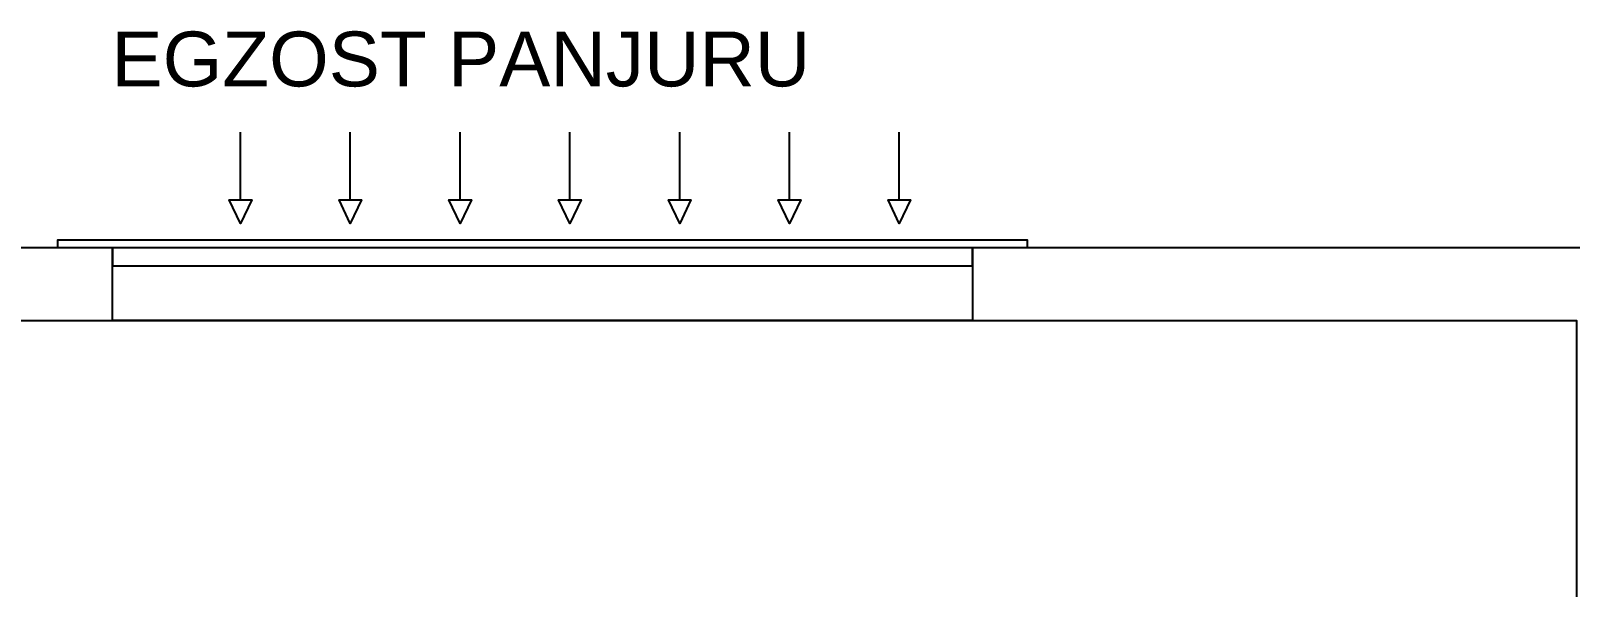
# Model space of a CAD drawing. Header units: millimetres. Extents: x -379292 to 1221486, y 92049 to 447512.
# Drawn here: x 187375 to 191581, y 167290 to 168811 of the extents above; entities that cross this region are included whole.
import ezdxf
from ezdxf.enums import TextEntityAlignment as Align

# ---------------------------------------------------------------- set-up
doc = ezdxf.new("R2010")
doc.units = ezdxf.units.MM
for name, color, linetype in [('05_LOUVER', 2, 'Continuous'), ('05_LOUVER TEXT', 2, 'Continuous'), ('05_WALL', 3, 'Continuous')]:
    doc.layers.add(name, color=color, linetype=linetype)
doc.layers.add('A-MENF-POZ', color=137, linetype='Continuous', lineweight=0)
doc.styles.add('IKT-MD', font='romans.shx', dxfattribs={"width": 0.5, "height": 20})
doc.styles.add('YAZI-2.5', font='arial.ttf', dxfattribs={"height": 2.5})

# ---------------------------------------------------------------- blocks, each defined once
blk = doc.blocks.new('*U66')
at = {"color": 0}
for p, q in [((250, 5), (15, 5)), ((15, 5), (15, 0)), ((250, 0), (250, 5))]:
    blk.add_line(p, q, dxfattribs=at)
for points in [[(250, 20), (250, 0), (15, 0), (15, 20)], [(265, 0), (0, 0), (0, -2), (265, -2)]]:
    blk.add_lwpolyline(points, close=True, dxfattribs=at)
for points in [[(34.99, -13), (31.92, -13), (35, -6.54), (38.08, -13), (35, -13), (35, -31.54)], [(64.99, -13), (61.92, -13), (65, -6.54), (68.08, -13), (65, -13), (65, -31.54)], [(94.99, -13), (91.92, -13), (95, -6.54), (98.08, -13), (95, -13), (95, -31.54)], [(124.99, -13), (121.92, -13), (125, -6.54), (128.08, -13), (125, -13), (125, -31.54)], [(154.99, -13), (151.92, -13), (155, -6.54), (158.08, -13), (155, -13), (155, -31.54)], [(184.99, -13), (181.92, -13), (185, -6.54), (188.08, -13), (185, -13), (185, -31.54)], [(214.99, -13), (211.92, -13), (215, -6.54), (218.08, -13), (215, -13), (215, -31.54)]]:
    blk.add_lwpolyline(points, dxfattribs=at)
at = {"layer": 'A-MENF-POZ', "style": 'IKT-MD', "width": 0.5}
blk.add_attdef('MDamper:GEN+YUK', text='', height=10, dxfattribs=at).set_placement((132.5, -55), align=Align.MIDDLE_CENTER)
blk = doc.blocks.new('OtoParkBodrumKatMimari')
at = {"layer": '05_WALL', "color": 8, "ltscale": 25}
for points in [[(135600, 67400), (142600, 67400)], [(135600, 67200), (139950, 67200), (139950, 63750), (135600, 63750)]]:
    blk.add_lwpolyline(points, dxfattribs=at)
at = {"layer": '05_LOUVER', "color": 8, "xscale": 10, "yscale": 10, "zscale": 10, "rotation": 180}
blk.add_blockref('*U66', (138450, 67400), dxfattribs=at)
at = {"layer": '05_LOUVER TEXT', "insert": (135947.5, 67990.3), "char_height": 150, "attachment_point": 1, "style": 'YAZI-2.5'}
blk.add_mtext_dynamic_manual_height_columns('EGZOST PANJURU', width=2269.714, gutter_width=12.5, heights=[0], dxfattribs=at)

msp = doc.modelspace()

# ---------------------------------------------------------------- block references
at = {"color": 8}
msp.add_blockref('OtoParkBodrumKatMimari', (51648, 100818.8), dxfattribs=at)

doc.saveas('drawing.dxf')
